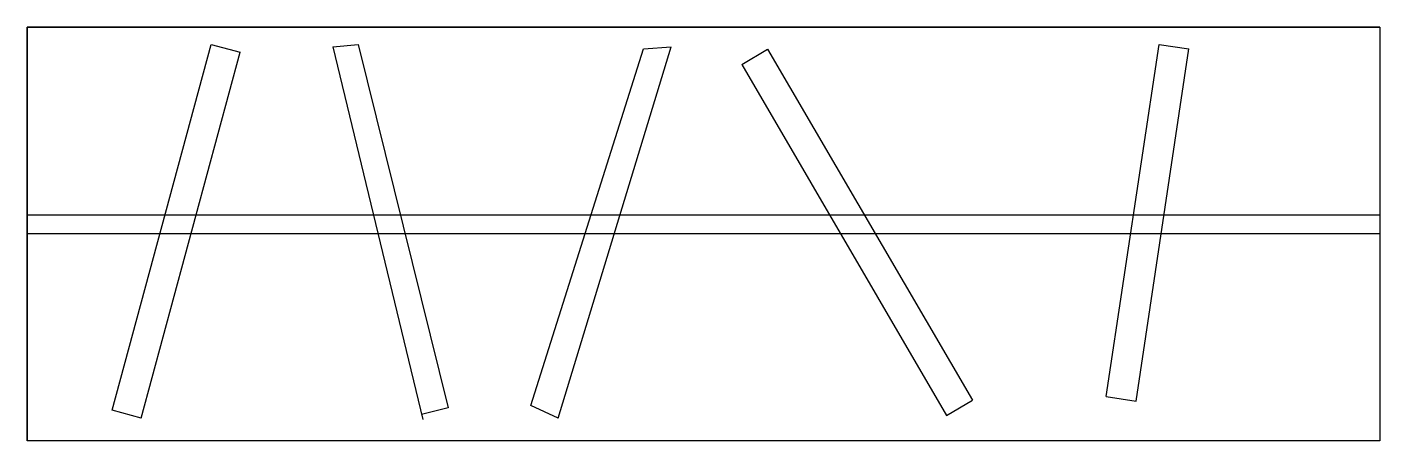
# Model space of a CAD drawing. Extents: x 34860 to 36660, y -2688 to -2138.
import ezdxf

# ---------------------------------------------------------------- set-up
doc = ezdxf.new("R2010")
doc.units = 0
doc.header["$MEASUREMENT"] = 0
doc.layers.add('轴', color=4, linetype='CONTINUOUS')

msp = doc.modelspace()

# ---------------------------------------------------------------- linework, layer by layer
at = {"layer": '轴'}
for p, q in [((36659.7, -2137.6), (34859.7, -2137.6)), ((34859.7, -2137.6), (34859.7, -2687.6))]:
    msp.add_line(p, q, dxfattribs=at)
at = {"layer": '轴', "color": 5}
for p, q in [((34972.9, -2646.9), (35104.5, -2160.6)), ((35011.5, -2657.3), (35143.1, -2171.1)), ((35104.5, -2160.6), (35143.1, -2171.1)), ((35266.7, -2163.7), (35300.4, -2160.6)), ((35266.7, -2163.7), (35386.1, -2659.1)), ((35300.4, -2160.6), (35419.8, -2643.8)), ((35530, -2640.7), (35680, -2166.7)), ((35566.4, -2657.3), (35716.8, -2163.7)), ((35680, -2166.7), (35716.8, -2163.7)), ((35810.5, -2187.3), (35845, -2167.1)), ((35845, -2167.1), (36117.5, -2633.5)), ((36295.6, -2628.7), (36366, -2160.8)), ((36335.2, -2634.6), (36405.6, -2166.7)), ((36366, -2160.8), (36405.6, -2166.7)), ((35810.5, -2187.3), (36082.9, -2653.7)), ((35419.8, -2643.8), (35384.5, -2652.3)), ((35566.4, -2657.3), (35530, -2640.7)), ((36082.9, -2653.7), (36117.5, -2633.5)), ((36295.6, -2628.7), (36335.2, -2634.6)), ((35011.5, -2657.3), (34972.9, -2646.9))]:
    msp.add_line(p, q, dxfattribs=at)
at = {"layer": '轴', "color": 2}
for p, q in [((36659.7, -2387.6), (34859.7, -2387.6)), ((36659.7, -2412.6), (34859.7, -2412.6))]:
    msp.add_line(p, q, dxfattribs=at)
at = {"layer": '轴'}
msp.add_lwpolyline([(34859.7, -2137.6), (36659.7, -2137.6), (36659.7, -2687.6), (34859.7, -2687.6)], close=True, dxfattribs=at)

doc.saveas('drawing.dxf')
